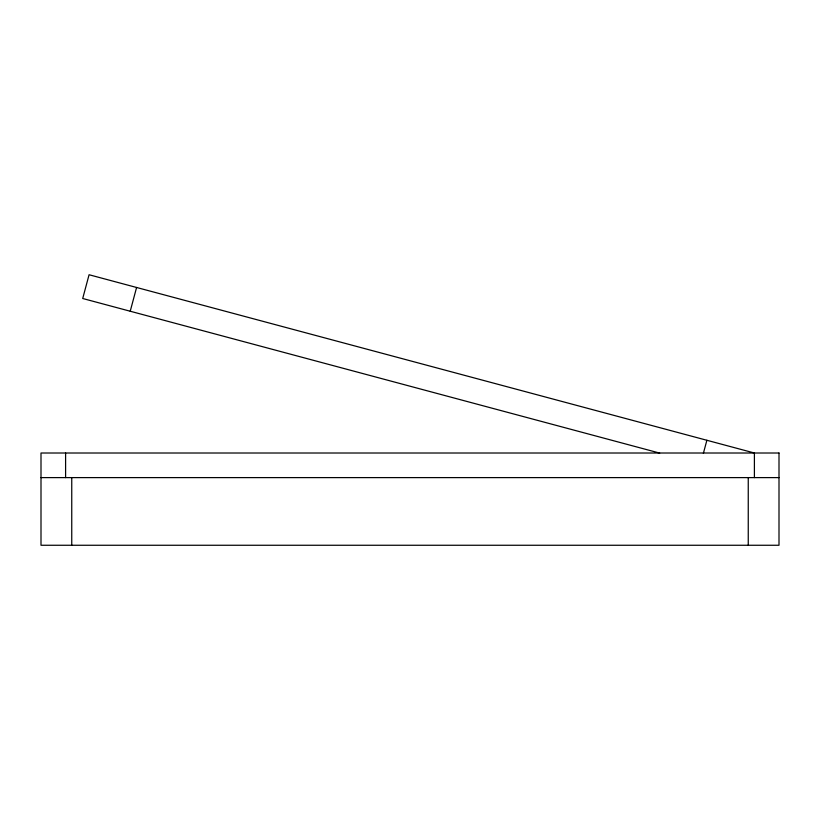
<?xml version="1.0" encoding="UTF-8"?>
<svg xmlns="http://www.w3.org/2000/svg" width="820" height="820" viewBox="0 0 820 820"><rect width="100%" height="100%" fill="white"/><g stroke="black" fill="none" stroke-linecap="round" stroke-linejoin="round"><path stroke-width="1.23" d="M130.226 311.231L136.591 287.471M703.375 453.347L706.881 440.279M41 477.609L779 477.609M659.69 453.101L82.707 298.5L89.073 274.741L754.4 453.009L754.4 477.609M748.25 477.609L748.25 545.259M71.75 477.609L71.75 545.259M65.6 453.009L65.6 477.609M779 453.009L41 453.009L41 545.259L779 545.259L779 453.009"/></g></svg>
